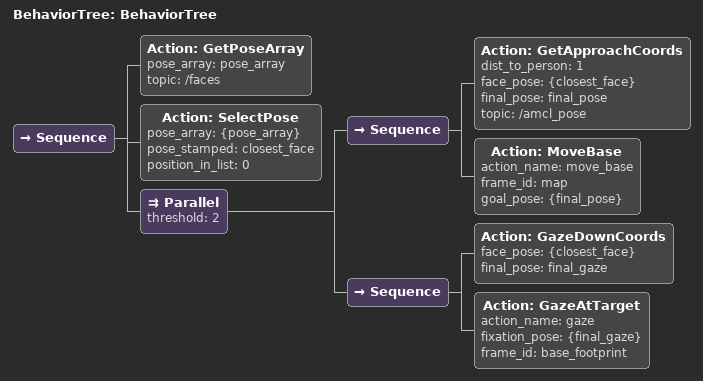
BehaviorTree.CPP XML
<?xml version="1.0"?>
<root main_tree_to_execute="BehaviorTree">
    <BehaviorTree ID="BehaviorTree">
        <Sequence>
            <Action ID="GetPoseArray" pose_array="pose_array" topic="/faces"/>
            <Action ID="SelectPose" pose_array="{pose_array}" pose_stamped="closest_face" position_in_list="0"/>
            <Parallel threshold="2">
                <Sequence>
                    <Action ID="GetApproachCoords" dist_to_person="1" face_pose="{closest_face}" final_pose="final_pose" topic="/amcl_pose"/>
                    <Action ID="MoveBase" action_name="move_base" frame_id="map" goal_pose="{final_pose}"/>
                </Sequence>
                <Sequence>
                    <Action ID="GazeDownCoords" face_pose="{closest_face}" final_pose="final_gaze"/>
                    <Action ID="GazeAtTarget" action_name="gaze" fixation_pose="{final_gaze}" frame_id="base_footprint"/>
                </Sequence>
            </Parallel>
        </Sequence>
    </BehaviorTree>
</root>
